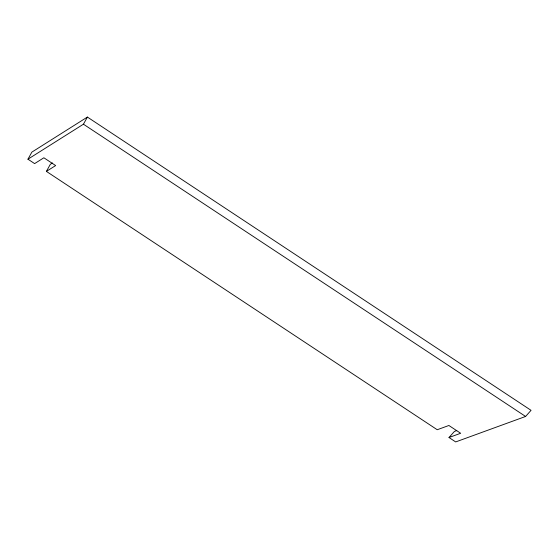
<?xml version="1.0" encoding="UTF-8"?>
<svg xmlns="http://www.w3.org/2000/svg" width="559" height="559" viewBox="0 0 559 559"><rect width="100%" height="100%" fill="white"/><g stroke="black" fill="none" stroke-linecap="round" stroke-linejoin="round"><path stroke-width="0.84" d="M449.01 437.522L460.665 433.274L448.884 425.49L437.229 429.731L46.404 171.396L55.655 165.562L43.868 157.778L34.623 163.605L27.95 159.196L31.87 152.118L87.393 117.069L531.05 410.327L525.6 416.462L455.683 441.931L449.01 437.522L454.432 431.429L456.759 430.577M46.404 171.396L50.324 164.311L52.455 162.962M27.95 159.196L83.445 124.203L87.393 117.069M83.445 124.203L525.6 416.462"/></g></svg>
